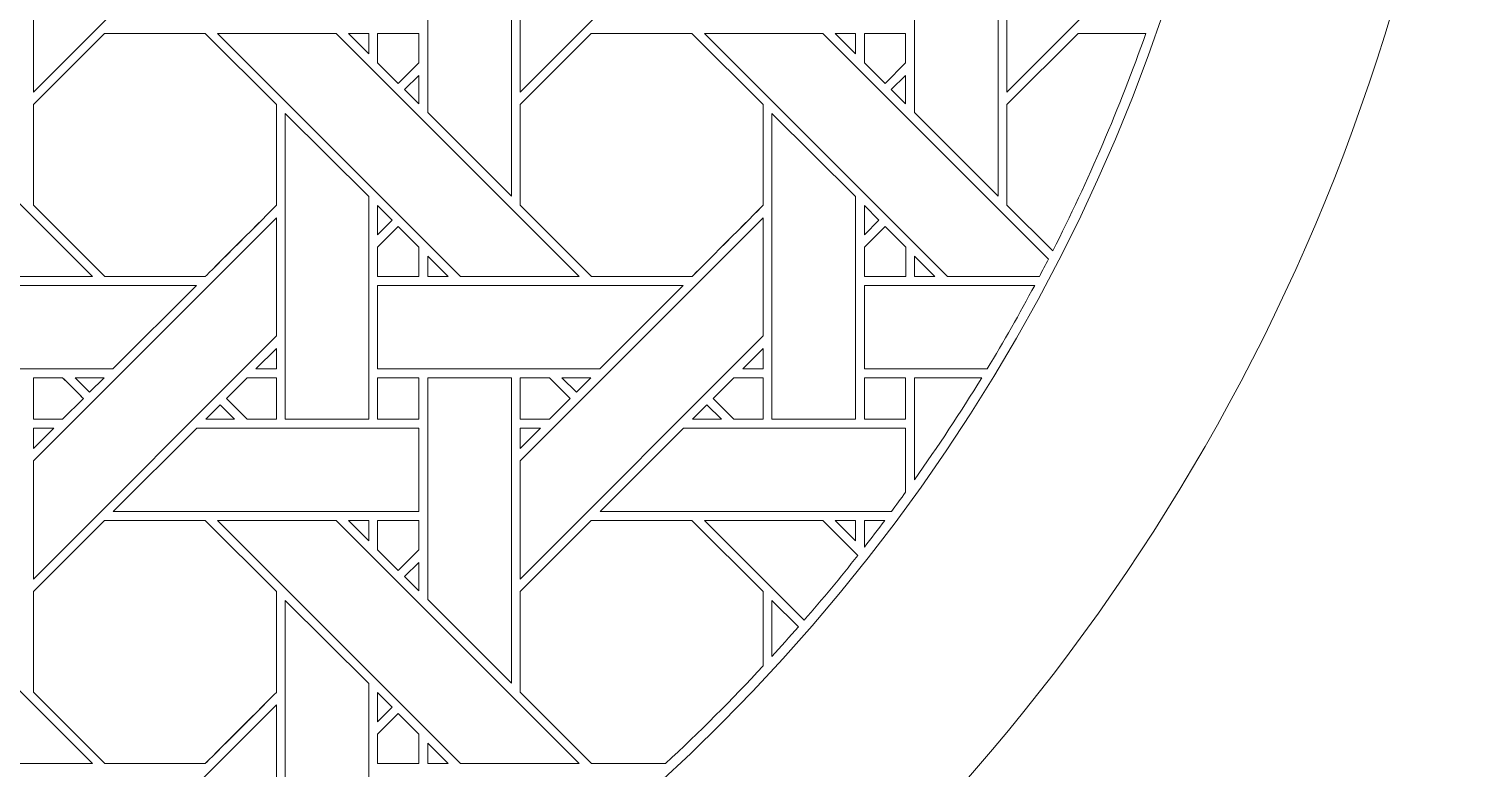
# Model space of a CAD drawing. Header units: inches. Extents: x 8.38 to 16.38, y 5.09 to 13.09.
# Drawn here: x 13.561 to 16.383, y 6.477 to 7.917 of the extents above; entities that cross this region are included whole.
import ezdxf

# ---------------------------------------------------------------- set-up
doc = ezdxf.new("R2010")
doc.units = ezdxf.units.IN
doc.header["$MEASUREMENT"] = 0
doc.layers.add('Design', color=7, linetype='Continuous', lineweight=0)

msp = doc.modelspace()

# ---------------------------------------------------------------- linework, layer by layer
at = {"layer": 'Design'}
for points, knots in [([(12.38285403781467, 13.09476386176215), (10.17371537950304, 13.09476386176215), (8.38285403781467, 11.30390252007378), (8.38285403781467, 9.094763861762152), (8.38285403781467, 6.88562520345052), (10.17371537950304, 5.094763861762152), (12.38285403781467, 5.094763861762152), (14.5919935438368, 5.094763861762152), (16.38285319010416, 6.88562520345052), (16.38285319010416, 9.094763861762152), (16.38285319010416, 11.30390252007378), (14.5919935438368, 13.09476386176215), (12.38285403781467, 13.09476386176215)], [0, 0, 0, 0, 1, 1, 1, 2, 2, 2, 3, 3, 3, 4, 4, 4, 4]), ([(12.38285399291771, 12.67106309848485), (10.40771876853411, 12.67106309848485), (8.80655475619503, 11.06989908614577), (8.80655475619503, 9.094763861762152), (8.80655475619503, 7.119628637378531), (10.40771876853411, 5.518464625039465), (12.38285399291771, 5.518464625039465), (14.35798997521791, 5.518464625039465), (15.95915247172375, 7.119628637378531), (15.95915247172375, 9.094763861762152), (15.95915247172375, 11.06989908614577), (14.35798997521791, 12.67106309848485), (12.38285399291771, 12.67106309848485)], [0, 0, 0, 0, 1, 1, 1, 2, 2, 2, 3, 3, 3, 4, 4, 4, 4]), ([(14.04279666476777, 8.267925686306423), (14.04279666476777, 8.267925686306423), (13.56912655300564, 7.794254726833766), (13.56912655300564, 7.794254726833766), (13.56912655300564, 7.794254726833766), (13.56912655300564, 8.0243657430013), (13.56912655300564, 8.0243657430013), (13.56912655300564, 8.0243657430013), (14.04279666476777, 8.497953626844618), (14.04279666476777, 8.497953626844618), (14.04279666476777, 8.497953626844618), (14.04279666476777, 8.267925686306423), (14.04279666476777, 8.267925686306423)], [0, 0, 0, 0, 1, 1, 1, 2, 2, 2, 3, 3, 3, 4, 4, 4, 4]), ([(14.99152628580737, 8.267911275227863), (14.99152628580737, 8.267911275227863), (14.51785617404514, 7.794254726833766), (14.51785617404514, 7.794254726833766), (14.51785617404514, 7.794254726833766), (14.51785617404514, 8.0243657430013), (14.51785617404514, 8.0243657430013), (14.51785617404514, 8.0243657430013), (14.99152628580737, 8.497953626844618), (14.99152628580737, 8.497953626844618), (14.99152628580737, 8.497953626844618), (14.99152628580737, 8.267911275227863), (14.99152628580737, 8.267911275227863)], [0, 0, 0, 0, 1, 1, 1, 2, 2, 2, 3, 3, 3, 4, 4, 4, 4]), ([(15.4665832519532, 7.794268290201822), (15.4665832519532, 7.794268290201822), (15.4665832519532, 8.0243657430013), (15.4665832519532, 8.0243657430013), (15.4665832519532, 8.0243657430013), (15.87932671440972, 8.437035454644096), (15.87932671440972, 8.437035454644096), (15.86036173502612, 8.335597568088108), (15.83716328938804, 8.235660129123264), (15.80978732638889, 8.137450324164496), (15.80978732638889, 8.137450324164496), (15.4665832519532, 7.794268290201822), (15.4665832519532, 7.794268290201822)], [0, 0, 0, 0, 1, 1, 1, 2, 2, 2, 3, 3, 3, 4, 4, 4, 4]), ([(14.50070359971791, 8.186466640896265), (14.50070359971791, 8.186466640896265), (14.50070359971791, 7.591356913248697), (14.50070359971791, 7.591356913248697), (14.50070359971791, 7.591356913248697), (14.33778550889764, 7.75426059299045), (14.33778550889764, 7.75426059299045), (14.33778550889764, 7.75426059299045), (14.33778550889764, 8.186466640896265), (14.33778550889764, 8.186466640896265), (14.33778550889764, 8.186466640896265), (14.50070359971791, 8.186466640896265), (14.50070359971791, 8.186466640896265)], [0, 0, 0, 0, 1, 1, 1, 2, 2, 2, 3, 3, 3, 4, 4, 4, 4]), ([(15.44943237304695, 8.186466640896265), (15.44943237304695, 8.186466640896265), (15.44943237304695, 7.591356913248697), (15.44943237304695, 7.591356913248697), (15.44943237304695, 7.591356913248697), (15.28651428222653, 7.75426059299045), (15.28651428222653, 7.75426059299045), (15.28651428222653, 7.75426059299045), (15.28651428222653, 8.186466640896265), (15.28651428222653, 8.186466640896265), (15.28651428222653, 8.186466640896265), (15.44943237304695, 8.186466640896265), (15.44943237304695, 8.186466640896265)], [0, 0, 0, 0, 1, 1, 1, 2, 2, 2, 3, 3, 3, 4, 4, 4, 4]), ([(12.97954305013021, 7.908602396647134), (12.97954305013021, 7.908602396647134), (13.21048397488064, 7.908602396647134), (13.21048397488064, 7.908602396647134), (13.21048397488064, 7.908602396647134), (13.68414052327474, 7.434959411621093), (13.68414052327474, 7.434959411621093), (13.68414052327474, 7.434959411621093), (13.45309109157986, 7.434959411621093), (13.45309109157986, 7.434959411621093), (13.45309109157986, 7.434959411621093), (12.97954305013021, 7.908602396647134), (12.97954305013021, 7.908602396647134)], [0, 0, 0, 0, 1, 1, 1, 2, 2, 2, 3, 3, 3, 4, 4, 4, 4]), ([(13.70783233642578, 7.908582899305555), (13.70783233642578, 7.908582899305555), (13.90404340955943, 7.908582899305555), (13.90404340955943, 7.908582899305555), (13.90404340955943, 7.908582899305555), (14.04278818766278, 7.769865247938367), (14.04278818766278, 7.769865247938367), (14.04278818766278, 7.769865247938367), (14.04278818766278, 7.573650783962673), (14.04278818766278, 7.573650783962673), (14.02498965793181, 7.555715772840711), (13.91306220160598, 7.443968878851996), (13.90407731797957, 7.434956868489583), (13.90407731797957, 7.434956868489583), (13.70837995741102, 7.434956868489583), (13.70837995741102, 7.434956868489583), (13.70837995741102, 7.434956868489583), (13.56912824842665, 7.574198404947916), (13.56912824842665, 7.574198404947916), (13.56912824842665, 7.574198404947916), (13.56912824842665, 7.769865247938367), (13.56912824842665, 7.769865247938367), (13.56912824842665, 7.769865247938367), (13.70783233642578, 7.908582899305555), (13.70783233642578, 7.908582899305555)], [0, 0, 0, 0, 1, 1, 1, 2, 2, 2, 3, 3, 3, 4, 4, 4, 5, 5, 5, 6, 6, 6, 7, 7, 7, 8, 8, 8, 8]), ([(13.70837995741102, 7.434956868489583), (13.70837995741102, 7.434956868489583), (13.56912824842665, 7.574198404947916), (13.56912824842665, 7.574198404947916), (13.56912824842665, 7.574198404947916), (13.56912824842665, 7.769865247938367), (13.56912824842665, 7.769865247938367), (13.56912824842665, 7.769865247938367), (13.70783233642578, 7.908582899305555), (13.70783233642578, 7.908582899305555), (13.70783233642578, 7.908582899305555), (13.90404340955943, 7.908582899305555), (13.90404340955943, 7.908582899305555), (13.90404340955943, 7.908582899305555), (14.04278818766278, 7.769865247938367), (14.04278818766278, 7.769865247938367), (14.04278818766278, 7.769865247938367), (14.04278818766278, 7.573650783962673), (14.04278818766278, 7.573650783962673), (14.02481926812068, 7.555545383029513), (13.91293928358292, 7.443845960828992), (13.90407731797957, 7.434956868489583), (13.90407731797957, 7.434956868489583), (13.70837995741102, 7.434956868489583), (13.70837995741102, 7.434956868489583)], [0, 0, 0, 0, 1, 1, 1, 2, 2, 2, 3, 3, 3, 4, 4, 4, 5, 5, 5, 6, 6, 6, 7, 7, 7, 8, 8, 8, 8]), ([(13.92827182345917, 7.908602396647134), (13.92827182345917, 7.908602396647134), (14.15921274820958, 7.908602396647134), (14.15921274820958, 7.908602396647134), (14.15921274820958, 7.908602396647134), (14.63287014431431, 7.434959411621093), (14.63287014431431, 7.434959411621093), (14.63287014431431, 7.434959411621093), (14.40181986490888, 7.434959411621093), (14.40181986490888, 7.434959411621093), (14.40181986490888, 7.434959411621093), (13.92827182345917, 7.908602396647134), (13.92827182345917, 7.908602396647134)], [0, 0, 0, 0, 1, 1, 1, 2, 2, 2, 3, 3, 3, 4, 4, 4, 4]), ([(14.22278510199652, 7.908602396647134), (14.22278510199652, 7.908602396647134), (14.22278510199652, 7.868771023220485), (14.22278510199652, 7.868771023220485), (14.22278510199652, 7.868771023220485), (14.18333519829639, 7.908602396647134), (14.18333519829639, 7.908602396647134), (14.18333519829639, 7.908602396647134), (14.22278510199652, 7.908602396647134), (14.22278510199652, 7.908602396647134)], [0, 0, 0, 0, 1, 1, 1, 2, 2, 2, 3, 3, 3, 3]), ([(14.32025316026473, 7.90859646267361), (14.32025316026473, 7.90859646267361), (14.32025316026473, 7.851000467936197), (14.32025316026473, 7.851000467936197), (14.32025316026473, 7.851000467936197), (14.28031751844625, 7.811050415039062), (14.28031751844625, 7.811050415039062), (14.28031751844625, 7.811050415039062), (14.23998514811195, 7.851392110188801), (14.23998514811195, 7.851392110188801), (14.23998514811195, 7.851392110188801), (14.23998514811195, 7.90859646267361), (14.23998514811195, 7.90859646267361), (14.23998514811195, 7.90859646267361), (14.32025316026473, 7.90859646267361), (14.32025316026473, 7.90859646267361)], [0, 0, 0, 0, 1, 1, 1, 2, 2, 2, 3, 3, 3, 4, 4, 4, 5, 5, 5, 5]), ([(14.28031751844625, 7.811050415039062), (14.28031751844625, 7.811050415039062), (14.23998514811195, 7.851392110188801), (14.23998514811195, 7.851392110188801), (14.23998514811195, 7.851392110188801), (14.23998514811195, 7.90859646267361), (14.23998514811195, 7.90859646267361), (14.23998514811195, 7.90859646267361), (14.32025316026473, 7.90859646267361), (14.32025316026473, 7.90859646267361), (14.32025316026473, 7.90859646267361), (14.32025316026473, 7.851000467936197), (14.32025316026473, 7.851000467936197), (14.32025316026473, 7.851000467936197), (14.28031751844625, 7.811050415039062), (14.28031751844625, 7.811050415039062)], [0, 0, 0, 0, 1, 1, 1, 2, 2, 2, 3, 3, 3, 4, 4, 4, 5, 5, 5, 5]), ([(14.51786465115015, 7.574198404947916), (14.51786465115015, 7.574198404947916), (14.51786465115015, 7.769865247938367), (14.51786465115015, 7.769865247938367), (14.51786465115015, 7.769865247938367), (14.65656195746527, 7.908582899305555), (14.65656195746527, 7.908582899305555), (14.65656195746527, 7.908582899305555), (14.85277303059903, 7.908582899305555), (14.85277303059903, 7.908582899305555), (14.85277303059903, 7.908582899305555), (14.99152459038626, 7.769865247938367), (14.99152459038626, 7.769865247938367), (14.99152459038626, 7.769865247938367), (14.99152459038626, 7.573650783962673), (14.99152459038626, 7.573650783962673), (14.97372606065541, 7.555715772840711), (14.86179606119791, 7.443968878851996), (14.8528137207032, 7.434956868489583), (14.8528137207032, 7.434956868489583), (14.65711636013457, 7.434956868489583), (14.65711636013457, 7.434956868489583), (14.65711636013457, 7.434956868489583), (14.51786465115015, 7.574198404947916), (14.51786465115015, 7.574198404947916)], [0, 0, 0, 0, 1, 1, 1, 2, 2, 2, 3, 3, 3, 4, 4, 4, 5, 5, 5, 6, 6, 6, 7, 7, 7, 8, 8, 8, 8]), ([(14.65711636013457, 7.434956868489583), (14.65711636013457, 7.434956868489583), (14.51786465115015, 7.574198404947916), (14.51786465115015, 7.574198404947916), (14.51786465115015, 7.574198404947916), (14.51786465115015, 7.769865247938367), (14.51786465115015, 7.769865247938367), (14.51786465115015, 7.769865247938367), (14.65656195746527, 7.908582899305555), (14.65656195746527, 7.908582899305555), (14.65656195746527, 7.908582899305555), (14.85277303059903, 7.908582899305555), (14.85277303059903, 7.908582899305555), (14.85277303059903, 7.908582899305555), (14.99152459038626, 7.769865247938367), (14.99152459038626, 7.769865247938367), (14.99152459038626, 7.769865247938367), (14.99152459038626, 7.573650783962673), (14.99152459038626, 7.573650783962673), (14.97358194986986, 7.555572509765625), (14.86169094509556, 7.443859524197048), (14.8528137207032, 7.434956868489583), (14.8528137207032, 7.434956868489583), (14.65711636013457, 7.434956868489583), (14.65711636013457, 7.434956868489583)], [0, 0, 0, 0, 1, 1, 1, 2, 2, 2, 3, 3, 3, 4, 4, 4, 5, 5, 5, 6, 6, 6, 7, 7, 7, 8, 8, 8, 8]), ([(14.87700059678819, 7.908602396647134), (14.87700059678819, 7.908602396647134), (15.10794236924916, 7.908602396647134), (15.10794236924916, 7.908602396647134), (15.10794236924916, 7.908602396647134), (15.54769897460945, 7.468845791286891), (15.54769897460945, 7.468845791286891), (15.54184977213541, 7.45748307969835), (15.53578694661458, 7.44625006781684), (15.52981906467014, 7.434959411621093), (15.52981906467014, 7.434959411621093), (15.35054863823792, 7.434959411621093), (15.35054863823792, 7.434959411621093), (15.35054863823792, 7.434959411621093), (14.87700059678819, 7.908602396647134), (14.87700059678819, 7.908602396647134)], [0, 0, 0, 0, 1, 1, 1, 2, 2, 2, 3, 3, 3, 4, 4, 4, 5, 5, 5, 5]), ([(15.17151387532554, 7.908602396647134), (15.17151387532554, 7.908602396647134), (15.17151387532554, 7.868771023220485), (15.17151387532554, 7.868771023220485), (15.17151387532554, 7.868771023220485), (15.132063123915, 7.908602396647134), (15.132063123915, 7.908602396647134), (15.132063123915, 7.908602396647134), (15.17151387532554, 7.908602396647134), (15.17151387532554, 7.908602396647134)], [0, 0, 0, 0, 1, 1, 1, 2, 2, 2, 3, 3, 3, 3]), ([(15.26899041069876, 7.90859646267361), (15.26899041069876, 7.90859646267361), (15.26899041069876, 7.851000467936197), (15.26899041069876, 7.851000467936197), (15.26899041069876, 7.851000467936197), (15.22905307345917, 7.811050415039062), (15.22905307345917, 7.811050415039062), (15.22905307345917, 7.811050415039062), (15.18872918023001, 7.851392110188801), (15.18872918023001, 7.851392110188801), (15.18872918023001, 7.851392110188801), (15.18872918023001, 7.90859646267361), (15.18872918023001, 7.90859646267361), (15.18872918023001, 7.90859646267361), (15.26899041069876, 7.90859646267361), (15.26899041069876, 7.90859646267361)], [0, 0, 0, 0, 1, 1, 1, 2, 2, 2, 3, 3, 3, 4, 4, 4, 5, 5, 5, 5]), ([(15.22905307345917, 7.811050415039062), (15.22905307345917, 7.811050415039062), (15.18872918023001, 7.851392110188801), (15.18872918023001, 7.851392110188801), (15.18872918023001, 7.851392110188801), (15.18872918023001, 7.90859646267361), (15.18872918023001, 7.90859646267361), (15.18872918023001, 7.90859646267361), (15.26899041069876, 7.90859646267361), (15.26899041069876, 7.90859646267361), (15.26899041069876, 7.90859646267361), (15.26899041069876, 7.851000467936197), (15.26899041069876, 7.851000467936197), (15.26899041069876, 7.851000467936197), (15.22905307345917, 7.811050415039062), (15.22905307345917, 7.811050415039062)], [0, 0, 0, 0, 1, 1, 1, 2, 2, 2, 3, 3, 3, 4, 4, 4, 5, 5, 5, 5]), ([(15.46660020616319, 7.574198404947916), (15.46660020616319, 7.574198404947916), (15.46660020616319, 7.769865247938367), (15.46660020616319, 7.769865247938367), (15.46660020616319, 7.769865247938367), (15.6052992078993, 7.908582899305555), (15.6052992078993, 7.908582899305555), (15.6052992078993, 7.908582899305555), (15.73741658528653, 7.908582899305555), (15.73741658528653, 7.908582899305555), (15.68585883246528, 7.762782626681857), (15.62520684136292, 7.621288723415798), (15.55588107638889, 7.484918382432725), (15.55588107638889, 7.484918382432725), (15.46660020616319, 7.574198404947916), (15.46660020616319, 7.574198404947916)], [0, 0, 0, 0, 1, 1, 1, 2, 2, 2, 3, 3, 3, 4, 4, 4, 5, 5, 5, 5]), ([(15.46660020616319, 7.574198404947916), (15.46660020616319, 7.574198404947916), (15.46660020616319, 7.769865247938367), (15.46660020616319, 7.769865247938367), (15.46660020616319, 7.769865247938367), (15.6052992078993, 7.908582899305555), (15.6052992078993, 7.908582899305555), (15.6052992078993, 7.908582899305555), (15.73741658528653, 7.908582899305555), (15.73741658528653, 7.908582899305555), (15.68585883246528, 7.762782626681857), (15.62520684136292, 7.621288723415798), (15.55588107638889, 7.484918382432725), (15.55588107638889, 7.484918382432725), (15.46660020616319, 7.574198404947916), (15.46660020616319, 7.574198404947916)], [0, 0, 0, 0, 1, 1, 1, 2, 2, 2, 3, 3, 3, 4, 4, 4, 5, 5, 5, 5]), ([(14.32025146484375, 7.826761881510416), (14.32025146484375, 7.826761881510416), (14.32025146484375, 7.771603054470485), (14.32025146484375, 7.771603054470485), (14.32025146484375, 7.771603054470485), (14.29248216417098, 7.798992580837673), (14.29248216417098, 7.798992580837673), (14.29248216417098, 7.798992580837673), (14.32025146484375, 7.826761881510416), (14.32025146484375, 7.826761881510416)], [0, 0, 0, 0, 1, 1, 1, 2, 2, 2, 3, 3, 3, 3]), ([(15.26898193359375, 7.826776292588975), (15.26898193359375, 7.826776292588975), (15.26898193359375, 7.771603054470485), (15.26898193359375, 7.771603054470485), (15.26898193359375, 7.771603054470485), (15.2412109375, 7.798992580837673), (15.2412109375, 7.798992580837673), (15.2412109375, 7.798992580837673), (15.26898193359375, 7.826776292588975), (15.26898193359375, 7.826776292588975)], [0, 0, 0, 0, 1, 1, 1, 2, 2, 2, 3, 3, 3, 3]), ([(14.22269015842014, 7.590648227267794), (14.22269015842014, 7.590648227267794), (14.22269015842014, 7.156958685980902), (14.22269015842014, 7.156958685980902), (14.22269015842014, 7.156958685980902), (14.05993482801652, 7.156958685980902), (14.05993482801652, 7.156958685980902), (14.05993482801652, 7.156958685980902), (14.05993482801652, 7.752804226345485), (14.05993482801652, 7.752804226345485), (14.05993482801652, 7.752804226345485), (14.22269015842014, 7.590648227267794), (14.22269015842014, 7.590648227267794)], [0, 0, 0, 0, 1, 1, 1, 2, 2, 2, 3, 3, 3, 4, 4, 4, 4]), ([(15.1714172363282, 7.156958685980902), (15.1714172363282, 7.156958685980902), (15.0086500379775, 7.156958685980902), (15.0086500379775, 7.156958685980902), (15.0086500379775, 7.156958685980902), (15.0086500379775, 7.752804226345485), (15.0086500379775, 7.752804226345485), (15.0086500379775, 7.752804226345485), (15.1714172363282, 7.590648227267794), (15.1714172363282, 7.590648227267794), (15.1714172363282, 7.590648227267794), (15.1714172363282, 7.156958685980902), (15.1714172363282, 7.156958685980902)], [0, 0, 0, 0, 1, 1, 1, 2, 2, 2, 3, 3, 3, 4, 4, 4, 4]), ([(14.24000379774305, 7.516391330295138), (14.24000379774305, 7.516391330295138), (14.24000379774305, 7.573156568739149), (14.24000379774305, 7.573156568739149), (14.24000379774305, 7.573156568739149), (14.26818339029945, 7.54458279079861), (14.26818339029945, 7.54458279079861), (14.26818339029945, 7.54458279079861), (14.24000379774305, 7.516391330295138), (14.24000379774305, 7.516391330295138)], [0, 0, 0, 0, 1, 1, 1, 2, 2, 2, 3, 3, 3, 3]), ([(15.18873426649305, 7.516391330295138), (15.18873426649305, 7.516391330295138), (15.18873426649305, 7.573156568739149), (15.18873426649305, 7.573156568739149), (15.18873426649305, 7.573156568739149), (15.21691216362847, 7.54458279079861), (15.21691216362847, 7.54458279079861), (15.21691216362847, 7.54458279079861), (15.18873426649305, 7.516391330295138), (15.18873426649305, 7.516391330295138)], [0, 0, 0, 0, 1, 1, 1, 2, 2, 2, 3, 3, 3, 3]), ([(13.56912655300564, 7.075636121961805), (13.56912655300564, 7.075636121961805), (14.04279666476777, 7.549224853515625), (14.04279666476777, 7.549224853515625), (14.04279666476777, 7.549224853515625), (14.04279666476777, 7.319196065266926), (14.04279666476777, 7.319196065266926), (14.04279666476777, 7.319196065266926), (13.56912655300564, 6.845539516872829), (13.56912655300564, 6.845539516872829), (13.56912655300564, 6.845539516872829), (13.56912655300564, 7.075636121961805), (13.56912655300564, 7.075636121961805)], [0, 0, 0, 0, 1, 1, 1, 2, 2, 2, 3, 3, 3, 4, 4, 4, 4]), ([(14.51785617404514, 7.075636121961805), (14.51785617404514, 7.075636121961805), (14.99152628580737, 7.549224853515625), (14.99152628580737, 7.549224853515625), (14.99152628580737, 7.549224853515625), (14.99152628580737, 7.319182501898871), (14.99152628580737, 7.319182501898871), (14.99152628580737, 7.319182501898871), (14.51785617404514, 6.845539516872829), (14.51785617404514, 6.845539516872829), (14.51785617404514, 6.845539516872829), (14.51785617404514, 7.075636121961805), (14.51785617404514, 7.075636121961805)], [0, 0, 0, 0, 1, 1, 1, 2, 2, 2, 3, 3, 3, 4, 4, 4, 4]), ([(14.24000549316403, 7.434718661838107), (14.24000549316403, 7.434718661838107), (14.24000549316403, 7.49200439453125), (14.24000549316403, 7.49200439453125), (14.24000549316403, 7.49200439453125), (14.28033108181431, 7.532335917154947), (14.28033108181431, 7.532335917154947), (14.28033108181431, 7.532335917154947), (14.3206617567275, 7.492007785373263), (14.3206617567275, 7.492007785373263), (14.3206617567275, 7.492007785373263), (14.3206617567275, 7.434718661838107), (14.3206617567275, 7.434718661838107), (14.3206617567275, 7.434718661838107), (14.24000549316403, 7.434718661838107), (14.24000549316403, 7.434718661838107)], [0, 0, 0, 0, 1, 1, 1, 2, 2, 2, 3, 3, 3, 4, 4, 4, 5, 5, 5, 5]), ([(14.24000549316403, 7.49200439453125), (14.24000549316403, 7.49200439453125), (14.28033108181431, 7.532335917154947), (14.28033108181431, 7.532335917154947), (14.28033108181431, 7.532335917154947), (14.3206617567275, 7.492007785373263), (14.3206617567275, 7.492007785373263), (14.3206617567275, 7.492007785373263), (14.3206617567275, 7.434718661838107), (14.3206617567275, 7.434718661838107), (14.3206617567275, 7.434718661838107), (14.24000549316403, 7.434718661838107), (14.24000549316403, 7.434718661838107), (14.24000549316403, 7.434718661838107), (14.24000549316403, 7.49200439453125), (14.24000549316403, 7.49200439453125)], [0, 0, 0, 0, 1, 1, 1, 2, 2, 2, 3, 3, 3, 4, 4, 4, 5, 5, 5, 5]), ([(15.18874274359806, 7.434718661838107), (15.18874274359806, 7.434718661838107), (15.18874274359806, 7.49200439453125), (15.18874274359806, 7.49200439453125), (15.18874274359806, 7.49200439453125), (15.22906663682723, 7.532335917154947), (15.22906663682723, 7.532335917154947), (15.22906663682723, 7.532335917154947), (15.26939731174042, 7.492007785373263), (15.26939731174042, 7.492007785373263), (15.26939731174042, 7.492007785373263), (15.26939731174042, 7.434718661838107), (15.26939731174042, 7.434718661838107), (15.26939731174042, 7.434718661838107), (15.18874274359806, 7.434718661838107), (15.18874274359806, 7.434718661838107)], [0, 0, 0, 0, 1, 1, 1, 2, 2, 2, 3, 3, 3, 4, 4, 4, 5, 5, 5, 5]), ([(15.18874274359806, 7.49200439453125), (15.18874274359806, 7.49200439453125), (15.22906663682723, 7.532335917154947), (15.22906663682723, 7.532335917154947), (15.22906663682723, 7.532335917154947), (15.26939731174042, 7.492007785373263), (15.26939731174042, 7.492007785373263), (15.26939731174042, 7.492007785373263), (15.26939731174042, 7.434718661838107), (15.26939731174042, 7.434718661838107), (15.26939731174042, 7.434718661838107), (15.18874274359806, 7.434718661838107), (15.18874274359806, 7.434718661838107), (15.18874274359806, 7.434718661838107), (15.18874274359806, 7.49200439453125), (15.18874274359806, 7.49200439453125)], [0, 0, 0, 0, 1, 1, 1, 2, 2, 2, 3, 3, 3, 4, 4, 4, 5, 5, 5, 5]), ([(14.37761773003472, 7.434945848253037), (14.37761773003472, 7.434945848253037), (14.33790757921014, 7.434945848253037), (14.33790757921014, 7.434945848253037), (14.33790757921014, 7.434945848253037), (14.33790757921014, 7.474735683865016), (14.33790757921014, 7.474735683865016), (14.33790757921014, 7.474735683865016), (14.37761773003472, 7.434945848253037), (14.37761773003472, 7.434945848253037)], [0, 0, 0, 0, 1, 1, 1, 2, 2, 2, 3, 3, 3, 3]), ([(15.32635837131084, 7.434945848253037), (15.32635837131084, 7.434945848253037), (15.28663804796014, 7.434945848253037), (15.28663804796014, 7.434945848253037), (15.28663804796014, 7.434945848253037), (15.28663804796014, 7.474735683865016), (15.28663804796014, 7.474735683865016), (15.28663804796014, 7.474735683865016), (15.32635837131084, 7.434945848253037), (15.32635837131084, 7.434945848253037)], [0, 0, 0, 0, 1, 1, 1, 2, 2, 2, 3, 3, 3, 3]), ([(13.29127587212456, 7.255011664496527), (13.29127587212456, 7.255011664496527), (13.29127587212456, 7.417711893717447), (13.29127587212456, 7.417711893717447), (13.29127587212456, 7.417711893717447), (13.88697136773003, 7.417711893717447), (13.88697136773003, 7.417711893717447), (13.88697136773003, 7.417711893717447), (13.724244011773, 7.255011664496527), (13.724244011773, 7.255011664496527), (13.724244011773, 7.255011664496527), (13.29127587212456, 7.255011664496527), (13.29127587212456, 7.255011664496527)], [0, 0, 0, 0, 1, 1, 1, 2, 2, 2, 3, 3, 3, 4, 4, 4, 4]), ([(14.24000379774305, 7.255011664496527), (14.24000379774305, 7.255011664496527), (14.24000379774305, 7.417711893717447), (14.24000379774305, 7.417711893717447), (14.24000379774305, 7.417711893717447), (14.83570014105902, 7.417711893717447), (14.83570014105902, 7.417711893717447), (14.83570014105902, 7.417711893717447), (14.6729736328125, 7.255011664496527), (14.6729736328125, 7.255011664496527), (14.6729736328125, 7.255011664496527), (14.24000379774305, 7.255011664496527), (14.24000379774305, 7.255011664496527)], [0, 0, 0, 0, 1, 1, 1, 2, 2, 2, 3, 3, 3, 4, 4, 4, 4]), ([(15.18873426649305, 7.255011664496527), (15.18873426649305, 7.255011664496527), (15.18873426649305, 7.417711893717447), (15.18873426649305, 7.417711893717447), (15.18873426649305, 7.417711893717447), (15.52071804470486, 7.417711893717447), (15.52071804470486, 7.417711893717447), (15.4912109375, 7.362616644965277), (15.46040513780389, 7.308323330349391), (15.42812940809459, 7.255011664496527), (15.42812940809459, 7.255011664496527), (15.18873426649305, 7.255011664496527), (15.18873426649305, 7.255011664496527)], [0, 0, 0, 0, 1, 1, 1, 2, 2, 2, 3, 3, 3, 4, 4, 4, 4]), ([(14.04279666476777, 7.294802347819009), (14.04279666476777, 7.294802347819009), (14.04279666476777, 7.255025227864583), (14.04279666476777, 7.255025227864583), (14.04279666476777, 7.255025227864583), (14.00302039252389, 7.255025227864583), (14.00302039252389, 7.255025227864583), (14.00302039252389, 7.255025227864583), (14.04279666476777, 7.294802347819009), (14.04279666476777, 7.294802347819009)], [0, 0, 0, 0, 1, 1, 1, 2, 2, 2, 3, 3, 3, 3]), ([(14.95174831814236, 7.255025227864583), (14.95174831814236, 7.255025227864583), (14.99152628580737, 7.294802347819009), (14.99152628580737, 7.294802347819009), (14.99152628580737, 7.294802347819009), (14.99152628580737, 7.255025227864583), (14.99152628580737, 7.255025227864583), (14.99152628580737, 7.255025227864583), (14.95174831814236, 7.255025227864583), (14.95174831814236, 7.255025227864583)], [0, 0, 0, 0, 1, 1, 1, 2, 2, 2, 3, 3, 3, 3]), ([(13.62619272867838, 7.237724304199218), (13.63133154975043, 7.232612609863281), (13.6621102227105, 7.201800028483072), (13.66653442382812, 7.19737582736545), (13.66653442382812, 7.19737582736545), (13.62610117594401, 7.156949361165364), (13.62610117594401, 7.156949361165364), (13.62610117594401, 7.156949361165364), (13.56912824842665, 7.156949361165364), (13.56912824842665, 7.156949361165364), (13.56912824842665, 7.156949361165364), (13.56912824842665, 7.237724304199218), (13.56912824842665, 7.237724304199218), (13.56912824842665, 7.237724304199218), (13.62619272867838, 7.237724304199218), (13.62619272867838, 7.237724304199218)], [0, 0, 0, 0, 1, 1, 1, 2, 2, 2, 3, 3, 3, 4, 4, 4, 5, 5, 5, 5]), ([(13.56912824842665, 7.156949361165364), (13.56912824842665, 7.156949361165364), (13.56912824842665, 7.237724304199218), (13.56912824842665, 7.237724304199218), (13.56912824842665, 7.237724304199218), (13.62619272867838, 7.237724304199218), (13.62619272867838, 7.237724304199218), (13.63159688313802, 7.232347276475693), (13.66653442382812, 7.19737582736545), (13.66653442382812, 7.19737582736545), (13.66653442382812, 7.19737582736545), (13.62610117594401, 7.156949361165364), (13.62610117594401, 7.156949361165364), (13.62610117594401, 7.156949361165364), (13.56912824842665, 7.156949361165364), (13.56912824842665, 7.156949361165364)], [0, 0, 0, 0, 1, 1, 1, 2, 2, 2, 3, 3, 3, 4, 4, 4, 5, 5, 5, 5]), ([(13.65054406060113, 7.23773701985677), (13.65054406060113, 7.23773701985677), (13.70701005723741, 7.23773701985677), (13.70701005723741, 7.23773701985677), (13.70701005723741, 7.23773701985677), (13.67872280544705, 7.209559122721353), (13.67872280544705, 7.209559122721353), (13.67872280544705, 7.209559122721353), (13.65054406060113, 7.23773701985677), (13.65054406060113, 7.23773701985677)], [0, 0, 0, 0, 1, 1, 1, 2, 2, 2, 3, 3, 3, 3]), ([(13.98569318983292, 7.156942579481336), (13.98569318983292, 7.156942579481336), (13.9453311496311, 7.197321573893228), (13.9453311496311, 7.197321573893228), (13.9453311496311, 7.197321573893228), (13.9857610066732, 7.237748040093315), (13.9857610066732, 7.237748040093315), (13.9857610066732, 7.237748040093315), (14.04280175103084, 7.237748040093315), (14.04280175103084, 7.237748040093315), (14.04280175103084, 7.237748040093315), (14.04280175103084, 7.156942579481336), (14.04280175103084, 7.156942579481336), (14.04280175103084, 7.156942579481336), (13.98569318983292, 7.156942579481336), (13.98569318983292, 7.156942579481336)], [0, 0, 0, 0, 1, 1, 1, 2, 2, 2, 3, 3, 3, 4, 4, 4, 5, 5, 5, 5]), ([(13.9453311496311, 7.197321573893228), (13.9453311496311, 7.197321573893228), (13.9857610066732, 7.237748040093315), (13.9857610066732, 7.237748040093315), (13.9857610066732, 7.237748040093315), (14.04280175103084, 7.237748040093315), (14.04280175103084, 7.237748040093315), (14.04280175103084, 7.237748040093315), (14.04280175103084, 7.156942579481336), (14.04280175103084, 7.156942579481336), (14.04280175103084, 7.156942579481336), (13.98569318983292, 7.156942579481336), (13.98569318983292, 7.156942579481336), (13.98569318983292, 7.156942579481336), (13.9453311496311, 7.197321573893228), (13.9453311496311, 7.197321573893228)], [0, 0, 0, 0, 1, 1, 1, 2, 2, 2, 3, 3, 3, 4, 4, 4, 5, 5, 5, 5]), ([(14.24000549316403, 7.237724304199218), (14.24000549316403, 7.237724304199218), (14.32025316026473, 7.237724304199218), (14.32025316026473, 7.237724304199218), (14.32025316026473, 7.237724304199218), (14.32025316026473, 7.156942579481336), (14.32025316026473, 7.156942579481336), (14.32025316026473, 7.156942579481336), (14.24000549316403, 7.156942579481336), (14.24000549316403, 7.156942579481336), (14.24000549316403, 7.156942579481336), (14.24000549316403, 7.237724304199218), (14.24000549316403, 7.237724304199218)], [0, 0, 0, 0, 1, 1, 1, 2, 2, 2, 3, 3, 3, 4, 4, 4, 4]), ([(14.24000549316403, 7.156942579481336), (14.24000549316403, 7.156942579481336), (14.24000549316403, 7.237724304199218), (14.24000549316403, 7.237724304199218), (14.24000549316403, 7.237724304199218), (14.32025316026473, 7.237724304199218), (14.32025316026473, 7.237724304199218), (14.32025316026473, 7.237724304199218), (14.32025316026473, 7.156942579481336), (14.32025316026473, 7.156942579481336), (14.32025316026473, 7.156942579481336), (14.24000549316403, 7.156942579481336), (14.24000549316403, 7.156942579481336)], [0, 0, 0, 0, 1, 1, 1, 2, 2, 2, 3, 3, 3, 4, 4, 4, 4]), ([(14.50070359971791, 7.23773701985677), (14.50070359971791, 7.23773701985677), (14.50070359971791, 6.6426272922092), (14.50070359971791, 6.6426272922092), (14.50070359971791, 6.6426272922092), (14.33778550889764, 6.805545383029513), (14.33778550889764, 6.805545383029513), (14.33778550889764, 6.805545383029513), (14.33778550889764, 7.23773701985677), (14.33778550889764, 7.23773701985677), (14.33778550889764, 7.23773701985677), (14.50070359971791, 7.23773701985677), (14.50070359971791, 7.23773701985677)], [0, 0, 0, 0, 1, 1, 1, 2, 2, 2, 3, 3, 3, 4, 4, 4, 4]), ([(14.51786465115015, 7.237724304199218), (14.51786465115015, 7.237724304199218), (14.5749223497179, 7.237724304199218), (14.5749223497179, 7.237724304199218), (14.58006117079, 7.232612609863281), (14.61083984375, 7.201800028483072), (14.61526319715709, 7.19737582736545), (14.61526319715709, 7.19737582736545), (14.57483757866751, 7.156949361165364), (14.57483757866751, 7.156949361165364), (14.57483757866751, 7.156949361165364), (14.51786465115015, 7.156949361165364), (14.51786465115015, 7.156949361165364), (14.51786465115015, 7.156949361165364), (14.51786465115015, 7.237724304199218), (14.51786465115015, 7.237724304199218)], [0, 0, 0, 0, 1, 1, 1, 2, 2, 2, 3, 3, 3, 4, 4, 4, 5, 5, 5, 5]), ([(14.51786465115015, 7.156949361165364), (14.51786465115015, 7.156949361165364), (14.51786465115015, 7.237724304199218), (14.51786465115015, 7.237724304199218), (14.51786465115015, 7.237724304199218), (14.5749223497179, 7.237724304199218), (14.5749223497179, 7.237724304199218), (14.58025783962681, 7.232415941026475), (14.61107042100694, 7.201568603515625), (14.61526319715709, 7.19737582736545), (14.61526319715709, 7.19737582736545), (14.57483757866751, 7.156949361165364), (14.57483757866751, 7.156949361165364), (14.57483757866751, 7.156949361165364), (14.51786465115015, 7.156949361165364), (14.51786465115015, 7.156949361165364)], [0, 0, 0, 0, 1, 1, 1, 2, 2, 2, 3, 3, 3, 4, 4, 4, 5, 5, 5, 5]), ([(14.5992736816407, 7.23773701985677), (14.5992736816407, 7.23773701985677), (14.65573798285598, 7.23773701985677), (14.65573798285598, 7.23773701985677), (14.65573798285598, 7.23773701985677), (14.62745157877612, 7.209559122721353), (14.62745157877612, 7.209559122721353), (14.62745157877612, 7.209559122721353), (14.5992736816407, 7.23773701985677), (14.5992736816407, 7.23773701985677)], [0, 0, 0, 0, 1, 1, 1, 2, 2, 2, 3, 3, 3, 3]), ([(14.93449740939667, 7.237748040093315), (14.93449740939667, 7.237748040093315), (14.99153815375431, 7.237748040093315), (14.99153815375431, 7.237748040093315), (14.99153815375431, 7.237748040093315), (14.99153815375431, 7.156942579481336), (14.99153815375431, 7.156942579481336), (14.99153815375431, 7.156942579481336), (14.9344295925564, 7.156942579481336), (14.9344295925564, 7.156942579481336), (14.9344295925564, 7.156942579481336), (14.89406670464417, 7.197321573893228), (14.89406670464417, 7.197321573893228), (14.89406670464417, 7.197321573893228), (14.93449740939667, 7.237748040093315), (14.93449740939667, 7.237748040093315)], [0, 0, 0, 0, 1, 1, 1, 2, 2, 2, 3, 3, 3, 4, 4, 4, 5, 5, 5, 5]), ([(14.89406670464417, 7.197321573893228), (14.89406670464417, 7.197321573893228), (14.93449740939667, 7.237748040093315), (14.93449740939667, 7.237748040093315), (14.93449740939667, 7.237748040093315), (14.99153815375431, 7.237748040093315), (14.99153815375431, 7.237748040093315), (14.99153815375431, 7.237748040093315), (14.99153815375431, 7.156942579481336), (14.99153815375431, 7.156942579481336), (14.99153815375431, 7.156942579481336), (14.9344295925564, 7.156942579481336), (14.9344295925564, 7.156942579481336), (14.9344295925564, 7.156942579481336), (14.89406670464417, 7.197321573893228), (14.89406670464417, 7.197321573893228)], [0, 0, 0, 0, 1, 1, 1, 2, 2, 2, 3, 3, 3, 4, 4, 4, 5, 5, 5, 5]), ([(15.18874274359806, 7.237724304199218), (15.18874274359806, 7.237724304199218), (15.26899041069876, 7.237724304199218), (15.26899041069876, 7.237724304199218), (15.26899041069876, 7.237724304199218), (15.26899041069876, 7.156942579481336), (15.26899041069876, 7.156942579481336), (15.26899041069876, 7.156942579481336), (15.18874274359806, 7.156942579481336), (15.18874274359806, 7.156942579481336), (15.18874274359806, 7.156942579481336), (15.18874274359806, 7.237724304199218), (15.18874274359806, 7.237724304199218)], [0, 0, 0, 0, 1, 1, 1, 2, 2, 2, 3, 3, 3, 4, 4, 4, 4]), ([(15.26899041069876, 7.156942579481336), (15.26899041069876, 7.156942579481336), (15.18874274359806, 7.156942579481336), (15.18874274359806, 7.156942579481336), (15.18874274359806, 7.156942579481336), (15.18874274359806, 7.237724304199218), (15.18874274359806, 7.237724304199218), (15.18874274359806, 7.237724304199218), (15.26899041069876, 7.237724304199218), (15.26899041069876, 7.237724304199218), (15.26899041069876, 7.237724304199218), (15.26899041069876, 7.156942579481336), (15.26899041069876, 7.156942579481336)], [0, 0, 0, 0, 1, 1, 1, 2, 2, 2, 3, 3, 3, 4, 4, 4, 4]), ([(15.41750759548611, 7.23773701985677), (15.37598673502612, 7.17002953423394), (15.33233981662334, 7.103765699598524), (15.28651428222653, 7.03915066189236), (15.28651428222653, 7.03915066189236), (15.28651428222653, 7.23773701985677), (15.28651428222653, 7.23773701985677), (15.28651428222653, 7.23773701985677), (15.41750759548611, 7.23773701985677), (15.41750759548611, 7.23773701985677)], [0, 0, 0, 0, 1, 1, 1, 2, 2, 2, 3, 3, 3, 3]), ([(13.93321397569444, 7.185218811035156), (13.93321397569444, 7.185218811035156), (13.96146053738069, 7.156958685980902), (13.96146053738069, 7.156958685980902), (13.96146053738069, 7.156958685980902), (13.90495385064014, 7.156958685980902), (13.90495385064014, 7.156958685980902), (13.90495385064014, 7.156958685980902), (13.93321397569444, 7.185218811035156), (13.93321397569444, 7.185218811035156)], [0, 0, 0, 0, 1, 1, 1, 2, 2, 2, 3, 3, 3, 3]), ([(14.91019015842014, 7.156958685980902), (14.91019015842014, 7.156958685980902), (14.85368177625875, 7.156958685980902), (14.85368177625875, 7.156958685980902), (14.85368177625875, 7.156958685980902), (14.88194274902346, 7.185218811035156), (14.88194274902346, 7.185218811035156), (14.88194274902346, 7.185218811035156), (14.91019015842014, 7.156958685980902), (14.91019015842014, 7.156958685980902)], [0, 0, 0, 0, 1, 1, 1, 2, 2, 2, 3, 3, 3, 3]), ([(13.60895707872179, 7.139834086100259), (13.60895707872179, 7.139834086100259), (13.56912655300564, 7.100003560384114), (13.56912655300564, 7.100003560384114), (13.56912655300564, 7.100003560384114), (13.56912655300564, 7.139834086100259), (13.56912655300564, 7.139834086100259), (13.56912655300564, 7.139834086100259), (13.60895707872179, 7.139834086100259), (13.60895707872179, 7.139834086100259)], [0, 0, 0, 0, 1, 1, 1, 2, 2, 2, 3, 3, 3, 3]), ([(13.72496541341146, 6.97701178656684), (13.72496541341146, 6.97701178656684), (13.88781483968099, 7.139820522732204), (13.88781483968099, 7.139820522732204), (13.88781483968099, 7.139820522732204), (14.32025146484375, 7.139820522732204), (14.32025146484375, 7.139820522732204), (14.32025146484375, 7.139820522732204), (14.32025146484375, 6.97701178656684), (14.32025146484375, 6.97701178656684), (14.32025146484375, 6.97701178656684), (13.72496541341146, 6.97701178656684), (13.72496541341146, 6.97701178656684)], [0, 0, 0, 0, 1, 1, 1, 2, 2, 2, 3, 3, 3, 4, 4, 4, 4]), ([(14.55768669976126, 7.139834086100259), (14.55768669976126, 7.139834086100259), (14.51785617404514, 7.099989997016058), (14.51785617404514, 7.099989997016058), (14.51785617404514, 7.099989997016058), (14.51785617404514, 7.139834086100259), (14.51785617404514, 7.139834086100259), (14.51785617404514, 7.139834086100259), (14.55768669976126, 7.139834086100259), (14.55768669976126, 7.139834086100259)], [0, 0, 0, 0, 1, 1, 1, 2, 2, 2, 3, 3, 3, 3]), ([(15.26898193359375, 7.139820522732204), (15.26898193359375, 7.139820522732204), (15.26898193359375, 7.014928181966145), (15.26898193359375, 7.014928181966145), (15.25982326931431, 7.002243041992187), (15.25064765082473, 6.989570617675781), (15.24132792154945, 6.97701178656684), (15.24132792154945, 6.97701178656684), (14.67369418674042, 6.97701178656684), (14.67369418674042, 6.97701178656684), (14.67369418674042, 6.97701178656684), (14.83654446072056, 7.139820522732204), (14.83654446072056, 7.139820522732204), (14.83654446072056, 7.139820522732204), (15.26898193359375, 7.139820522732204), (15.26898193359375, 7.139820522732204)], [0, 0, 0, 0, 1, 1, 1, 2, 2, 2, 3, 3, 3, 4, 4, 4, 5, 5, 5, 5]), ([(12.97954305013021, 6.959873623318141), (12.97954305013021, 6.959873623318141), (13.21048397488064, 6.959873623318141), (13.21048397488064, 6.959873623318141), (13.21048397488064, 6.959873623318141), (13.68412695990668, 6.486229790581596), (13.68412695990668, 6.486229790581596), (13.68412695990668, 6.486229790581596), (13.45310465494791, 6.486229790581596), (13.45310465494791, 6.486229790581596), (13.45310465494791, 6.486229790581596), (12.97954305013021, 6.959873623318141), (12.97954305013021, 6.959873623318141)], [0, 0, 0, 0, 1, 1, 1, 2, 2, 2, 3, 3, 3, 4, 4, 4, 4]), ([(13.56912824842665, 6.625462002224391), (13.56912824842665, 6.625462002224391), (13.56912824842665, 6.821128845214843), (13.56912824842665, 6.821128845214843), (13.56912824842665, 6.821128845214843), (13.70783233642578, 6.959846496582031), (13.70783233642578, 6.959846496582031), (13.70783233642578, 6.959846496582031), (13.90404340955943, 6.959846496582031), (13.90404340955943, 6.959846496582031), (13.90404340955943, 6.959846496582031), (14.04278818766278, 6.821128845214843), (14.04278818766278, 6.821128845214843), (14.04278818766278, 6.821128845214843), (14.04278818766278, 6.624914381239149), (14.04278818766278, 6.624914381239149), (14.02498965793181, 6.606979370117187), (13.91306220160598, 6.4952392578125), (13.90407731797957, 6.486227247450086), (13.90407731797957, 6.486227247450086), (13.70837317572699, 6.486227247450086), (13.70837317572699, 6.486227247450086), (13.70837317572699, 6.486227247450086), (13.56912824842665, 6.625462002224391), (13.56912824842665, 6.625462002224391)], [0, 0, 0, 0, 1, 1, 1, 2, 2, 2, 3, 3, 3, 4, 4, 4, 5, 5, 5, 6, 6, 6, 7, 7, 7, 8, 8, 8, 8]), ([(13.70837317572699, 6.486227247450086), (13.70837317572699, 6.486227247450086), (13.56912824842665, 6.625462002224391), (13.56912824842665, 6.625462002224391), (13.56912824842665, 6.625462002224391), (13.56912824842665, 6.821128845214843), (13.56912824842665, 6.821128845214843), (13.56912824842665, 6.821128845214843), (13.70783233642578, 6.959846496582031), (13.70783233642578, 6.959846496582031), (13.70783233642578, 6.959846496582031), (13.90404340955943, 6.959846496582031), (13.90404340955943, 6.959846496582031), (13.90404340955943, 6.959846496582031), (14.04278818766278, 6.821128845214843), (14.04278818766278, 6.821128845214843), (14.04278818766278, 6.821128845214843), (14.04278818766278, 6.624914381239149), (14.04278818766278, 6.624914381239149), (14.02472347683374, 6.606700473361544), (13.91287061903209, 6.495034111870658), (13.90407731797957, 6.486227247450086), (13.90407731797957, 6.486227247450086), (13.70837317572699, 6.486227247450086), (13.70837317572699, 6.486227247450086)], [0, 0, 0, 0, 1, 1, 1, 2, 2, 2, 3, 3, 3, 4, 4, 4, 5, 5, 5, 6, 6, 6, 7, 7, 7, 8, 8, 8, 8]), ([(14.40183342827693, 6.486229790581596), (14.40183342827693, 6.486229790581596), (13.92827182345917, 6.959873623318141), (13.92827182345917, 6.959873623318141), (13.92827182345917, 6.959873623318141), (14.15921274820958, 6.959873623318141), (14.15921274820958, 6.959873623318141), (14.15921274820958, 6.959873623318141), (14.63285658094625, 6.486229790581596), (14.63285658094625, 6.486229790581596), (14.63285658094625, 6.486229790581596), (14.40183342827693, 6.486229790581596), (14.40183342827693, 6.486229790581596)], [0, 0, 0, 0, 1, 1, 1, 2, 2, 2, 3, 3, 3, 4, 4, 4, 4]), ([(14.22278510199652, 6.959873623318141), (14.22278510199652, 6.959873623318141), (14.22278510199652, 6.920042249891492), (14.22278510199652, 6.920042249891492), (14.22278510199652, 6.920042249891492), (14.18333519829639, 6.959873623318141), (14.18333519829639, 6.959873623318141), (14.18333519829639, 6.959873623318141), (14.22278510199652, 6.959873623318141), (14.22278510199652, 6.959873623318141)], [0, 0, 0, 0, 1, 1, 1, 2, 2, 2, 3, 3, 3, 3]), ([(14.32025316026473, 6.959860059950086), (14.32025316026473, 6.959860059950086), (14.32025316026473, 6.902264065212673), (14.32025316026473, 6.902264065212673), (14.32025316026473, 6.902264065212673), (14.28031751844625, 6.862314012315537), (14.28031751844625, 6.862314012315537), (14.28031751844625, 6.862314012315537), (14.23998514811195, 6.902655707465277), (14.23998514811195, 6.902655707465277), (14.23998514811195, 6.902655707465277), (14.23998514811195, 6.959860059950086), (14.23998514811195, 6.959860059950086), (14.23998514811195, 6.959860059950086), (14.32025316026473, 6.959860059950086), (14.32025316026473, 6.959860059950086)], [0, 0, 0, 0, 1, 1, 1, 2, 2, 2, 3, 3, 3, 4, 4, 4, 5, 5, 5, 5]), ([(14.28031751844625, 6.862314012315537), (14.28031751844625, 6.862314012315537), (14.23998514811195, 6.902655707465277), (14.23998514811195, 6.902655707465277), (14.23998514811195, 6.902655707465277), (14.23998514811195, 6.959860059950086), (14.23998514811195, 6.959860059950086), (14.23998514811195, 6.959860059950086), (14.32025316026473, 6.959860059950086), (14.32025316026473, 6.959860059950086), (14.32025316026473, 6.959860059950086), (14.32025316026473, 6.902264065212673), (14.32025316026473, 6.902264065212673), (14.32025316026473, 6.902264065212673), (14.28031751844625, 6.862314012315537), (14.28031751844625, 6.862314012315537)], [0, 0, 0, 0, 1, 1, 1, 2, 2, 2, 3, 3, 3, 4, 4, 4, 5, 5, 5, 5]), ([(14.80132039388028, 6.486227247450086), (14.80132039388028, 6.486227247450086), (14.65710957845054, 6.486227247450086), (14.65710957845054, 6.486227247450086), (14.65710957845054, 6.486227247450086), (14.51786465115015, 6.625462002224391), (14.51786465115015, 6.625462002224391), (14.51786465115015, 6.625462002224391), (14.51786465115015, 6.821128845214843), (14.51786465115015, 6.821128845214843), (14.51786465115015, 6.821128845214843), (14.65656195746527, 6.959846496582031), (14.65656195746527, 6.959846496582031), (14.65656195746527, 6.959846496582031), (14.85277303059903, 6.959846496582031), (14.85277303059903, 6.959846496582031), (14.85277303059903, 6.959846496582031), (14.99152459038626, 6.821128845214843), (14.99152459038626, 6.821128845214843), (14.99152459038626, 6.821128845214843), (14.99152459038626, 6.676439921061197), (14.99152459038626, 6.676439921061197), (14.93052842881944, 6.610672844780815), (14.86708577473958, 6.547227647569443), (14.80132039388028, 6.486227247450086)], [0, 0, 0, 0, 1, 1, 1, 2, 2, 2, 3, 3, 3, 4, 4, 4, 5, 5, 5, 6, 6, 6, 7, 7, 7, 8, 8, 8, 8]), ([(14.80132039388028, 6.486227247450086), (14.80132039388028, 6.486227247450086), (14.65710957845054, 6.486227247450086), (14.65710957845054, 6.486227247450086), (14.65710957845054, 6.486227247450086), (14.51786465115015, 6.625462002224391), (14.51786465115015, 6.625462002224391), (14.51786465115015, 6.625462002224391), (14.51786465115015, 6.821128845214843), (14.51786465115015, 6.821128845214843), (14.51786465115015, 6.821128845214843), (14.65656195746527, 6.959846496582031), (14.65656195746527, 6.959846496582031), (14.65656195746527, 6.959846496582031), (14.85277303059903, 6.959846496582031), (14.85277303059903, 6.959846496582031), (14.85277303059903, 6.959846496582031), (14.99152459038626, 6.821128845214843), (14.99152459038626, 6.821128845214843), (14.99152459038626, 6.821128845214843), (14.99152459038626, 6.676439921061197), (14.99152459038626, 6.676439921061197), (14.93052842881944, 6.610672844780815), (14.86708577473958, 6.547227647569443), (14.80132039388028, 6.486227247450086)], [0, 0, 0, 0, 1, 1, 1, 2, 2, 2, 3, 3, 3, 4, 4, 4, 5, 5, 5, 6, 6, 6, 7, 7, 7, 8, 8, 8, 8]), ([(14.87700059678819, 6.959873623318141), (14.87700059678819, 6.959873623318141), (15.10794236924916, 6.959873623318141), (15.10794236924916, 6.959873623318141), (15.10794236924916, 6.959873623318141), (15.17608303493931, 6.891732109917533), (15.17608303493931, 6.891732109917533), (15.14217122395833, 6.848794725206162), (15.10734727647569, 6.806612650553384), (15.07153150770402, 6.765308803982204), (15.07153150770402, 6.765308803982204), (14.87700059678819, 6.959873623318141), (14.87700059678819, 6.959873623318141)], [0, 0, 0, 0, 1, 1, 1, 2, 2, 2, 3, 3, 3, 4, 4, 4, 4]), ([(15.17151387532554, 6.959873623318141), (15.17151387532554, 6.959873623318141), (15.17151387532554, 6.920042249891492), (15.17151387532554, 6.920042249891492), (15.17151387532554, 6.920042249891492), (15.132063123915, 6.959873623318141), (15.132063123915, 6.959873623318141), (15.132063123915, 6.959873623318141), (15.17151387532554, 6.959873623318141), (15.17151387532554, 6.959873623318141)], [0, 0, 0, 0, 1, 1, 1, 2, 2, 2, 3, 3, 3, 3]), ([(15.18872918023001, 6.907885233561197), (15.18872918023001, 6.907885233561197), (15.18872918023001, 6.959860059950086), (15.18872918023001, 6.959860059950086), (15.18872918023001, 6.959860059950086), (15.22857666015625, 6.959860059950086), (15.22857666015625, 6.959860059950086), (15.21546088324653, 6.942403157552083), (15.20215861002611, 6.925092061360676), (15.18872918023001, 6.907885233561197)], [0, 0, 0, 0, 1, 1, 1, 2, 2, 2, 3, 3, 3, 3]), ([(14.32025146484375, 6.878033108181423), (14.32025146484375, 6.878033108181423), (14.32025146484375, 6.822874281141492), (14.32025146484375, 6.822874281141492), (14.32025146484375, 6.822874281141492), (14.29248216417098, 6.850262959798176), (14.29248216417098, 6.850262959798176), (14.29248216417098, 6.850262959798176), (14.32025146484375, 6.878033108181423), (14.32025146484375, 6.878033108181423)], [0, 0, 0, 0, 1, 1, 1, 2, 2, 2, 3, 3, 3, 3]), ([(14.05993482801652, 6.208229912651909), (14.05993482801652, 6.208229912651909), (14.05993482801652, 6.804074605305989), (14.05993482801652, 6.804074605305989), (14.05993482801652, 6.804074605305989), (14.22269015842014, 6.641919453938801), (14.22269015842014, 6.641919453938801), (14.22269015842014, 6.641919453938801), (14.22269015842014, 6.208229912651909), (14.22269015842014, 6.208229912651909), (14.22269015842014, 6.208229912651909), (14.05993482801652, 6.208229912651909), (14.05993482801652, 6.208229912651909)], [0, 0, 0, 0, 1, 1, 1, 2, 2, 2, 3, 3, 3, 4, 4, 4, 4]), ([(15.060285780165, 6.752633836534287), (15.04326375325528, 6.733192443847656), (15.02608235677083, 6.713900248209634), (15.0086500379775, 6.694836934407551), (15.0086500379775, 6.694836934407551), (15.0086500379775, 6.804074605305989), (15.0086500379775, 6.804074605305989), (15.0086500379775, 6.804074605305989), (15.060285780165, 6.752633836534287), (15.060285780165, 6.752633836534287)], [0, 0, 0, 0, 1, 1, 1, 2, 2, 2, 3, 3, 3, 3]), ([(14.24000379774305, 6.567661709255641), (14.24000379774305, 6.567661709255641), (14.24000379774305, 6.624426947699652), (14.24000379774305, 6.624426947699652), (14.24000379774305, 6.624426947699652), (14.26818339029945, 6.595840454101562), (14.26818339029945, 6.595840454101562), (14.26818339029945, 6.595840454101562), (14.24000379774305, 6.567661709255641), (14.24000379774305, 6.567661709255641)], [0, 0, 0, 0, 1, 1, 1, 2, 2, 2, 3, 3, 3, 3]), ([(13.56912655300564, 6.126907348632812), (13.56912655300564, 6.126907348632812), (14.04279666476777, 6.600496080186631), (14.04279666476777, 6.600496080186631), (14.04279666476777, 6.600496080186631), (14.04279666476777, 6.370467291937933), (14.04279666476777, 6.370467291937933), (14.04279666476777, 6.370467291937933), (13.56912655300564, 5.896810743543836), (13.56912655300564, 5.896810743543836), (13.56912655300564, 5.896810743543836), (13.56912655300564, 6.126907348632812), (13.56912655300564, 6.126907348632812)], [0, 0, 0, 0, 1, 1, 1, 2, 2, 2, 3, 3, 3, 4, 4, 4, 4]), ([(14.24000549316403, 6.485982259114583), (14.24000549316403, 6.485982259114583), (14.24000549316403, 6.543268839518228), (14.24000549316403, 6.543268839518228), (14.24000549316403, 6.543268839518228), (14.28033786349834, 6.583599514431423), (14.28033786349834, 6.583599514431423), (14.28033786349834, 6.583599514431423), (14.3206617567275, 6.54327901204427), (14.3206617567275, 6.54327901204427), (14.3206617567275, 6.54327901204427), (14.3206617567275, 6.485982259114583), (14.3206617567275, 6.485982259114583), (14.3206617567275, 6.485982259114583), (14.24000549316403, 6.485982259114583), (14.24000549316403, 6.485982259114583)], [0, 0, 0, 0, 1, 1, 1, 2, 2, 2, 3, 3, 3, 4, 4, 4, 5, 5, 5, 5]), ([(14.28033786349834, 6.583599514431423), (14.28033786349834, 6.583599514431423), (14.3206617567275, 6.54327901204427), (14.3206617567275, 6.54327901204427), (14.3206617567275, 6.54327901204427), (14.3206617567275, 6.485982259114583), (14.3206617567275, 6.485982259114583), (14.3206617567275, 6.485982259114583), (14.24000549316403, 6.485982259114583), (14.24000549316403, 6.485982259114583), (14.24000549316403, 6.485982259114583), (14.24000549316403, 6.543268839518228), (14.24000549316403, 6.543268839518228), (14.24000549316403, 6.543268839518228), (14.28033786349834, 6.583599514431423), (14.28033786349834, 6.583599514431423)], [0, 0, 0, 0, 1, 1, 1, 2, 2, 2, 3, 3, 3, 4, 4, 4, 5, 5, 5, 5]), ([(14.33790757921014, 6.486216227213541), (14.33790757921014, 6.486216227213541), (14.33790757921014, 6.526006910536024), (14.33790757921014, 6.526006910536024), (14.33790757921014, 6.526006910536024), (14.37763129340277, 6.486216227213541), (14.37763129340277, 6.486216227213541), (14.37763129340277, 6.486216227213541), (14.33790757921014, 6.486216227213541), (14.33790757921014, 6.486216227213541)], [0, 0, 0, 0, 1, 1, 1, 2, 2, 2, 3, 3, 3, 3])]:
    msp.add_open_spline(points, degree=3, knots=knots, dxfattribs=at)

doc.saveas('drawing.dxf')
